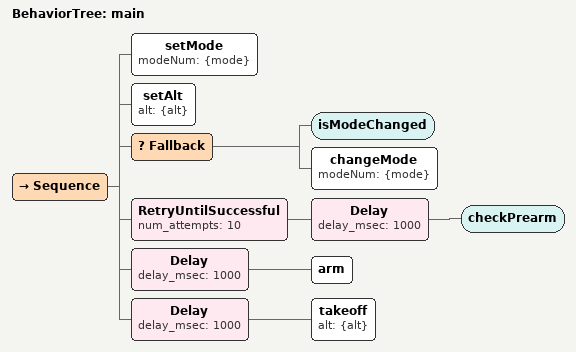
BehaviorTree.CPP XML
<?xml version="1.0" encoding="UTF-8"?>
<root BTCPP_format="4">
  <BehaviorTree ID="main">
    <Sequence>
      <setMode modeNum="{mode}"/>
      <setAlt alt="{alt}"/>
      <Fallback>
        <isModeChanged/>
        <changeMode modeNum="{mode}"/>
      </Fallback>
      <RetryUntilSuccessful num_attempts="10">
        <Delay delay_msec="1000">
          <checkPrearm/>
        </Delay>
      </RetryUntilSuccessful>
      <Delay delay_msec="1000">
        <arm/>
      </Delay>
      <Delay delay_msec="1000">
        <takeoff alt="{alt}"/>
      </Delay>
    </Sequence>
  </BehaviorTree>

</root>
